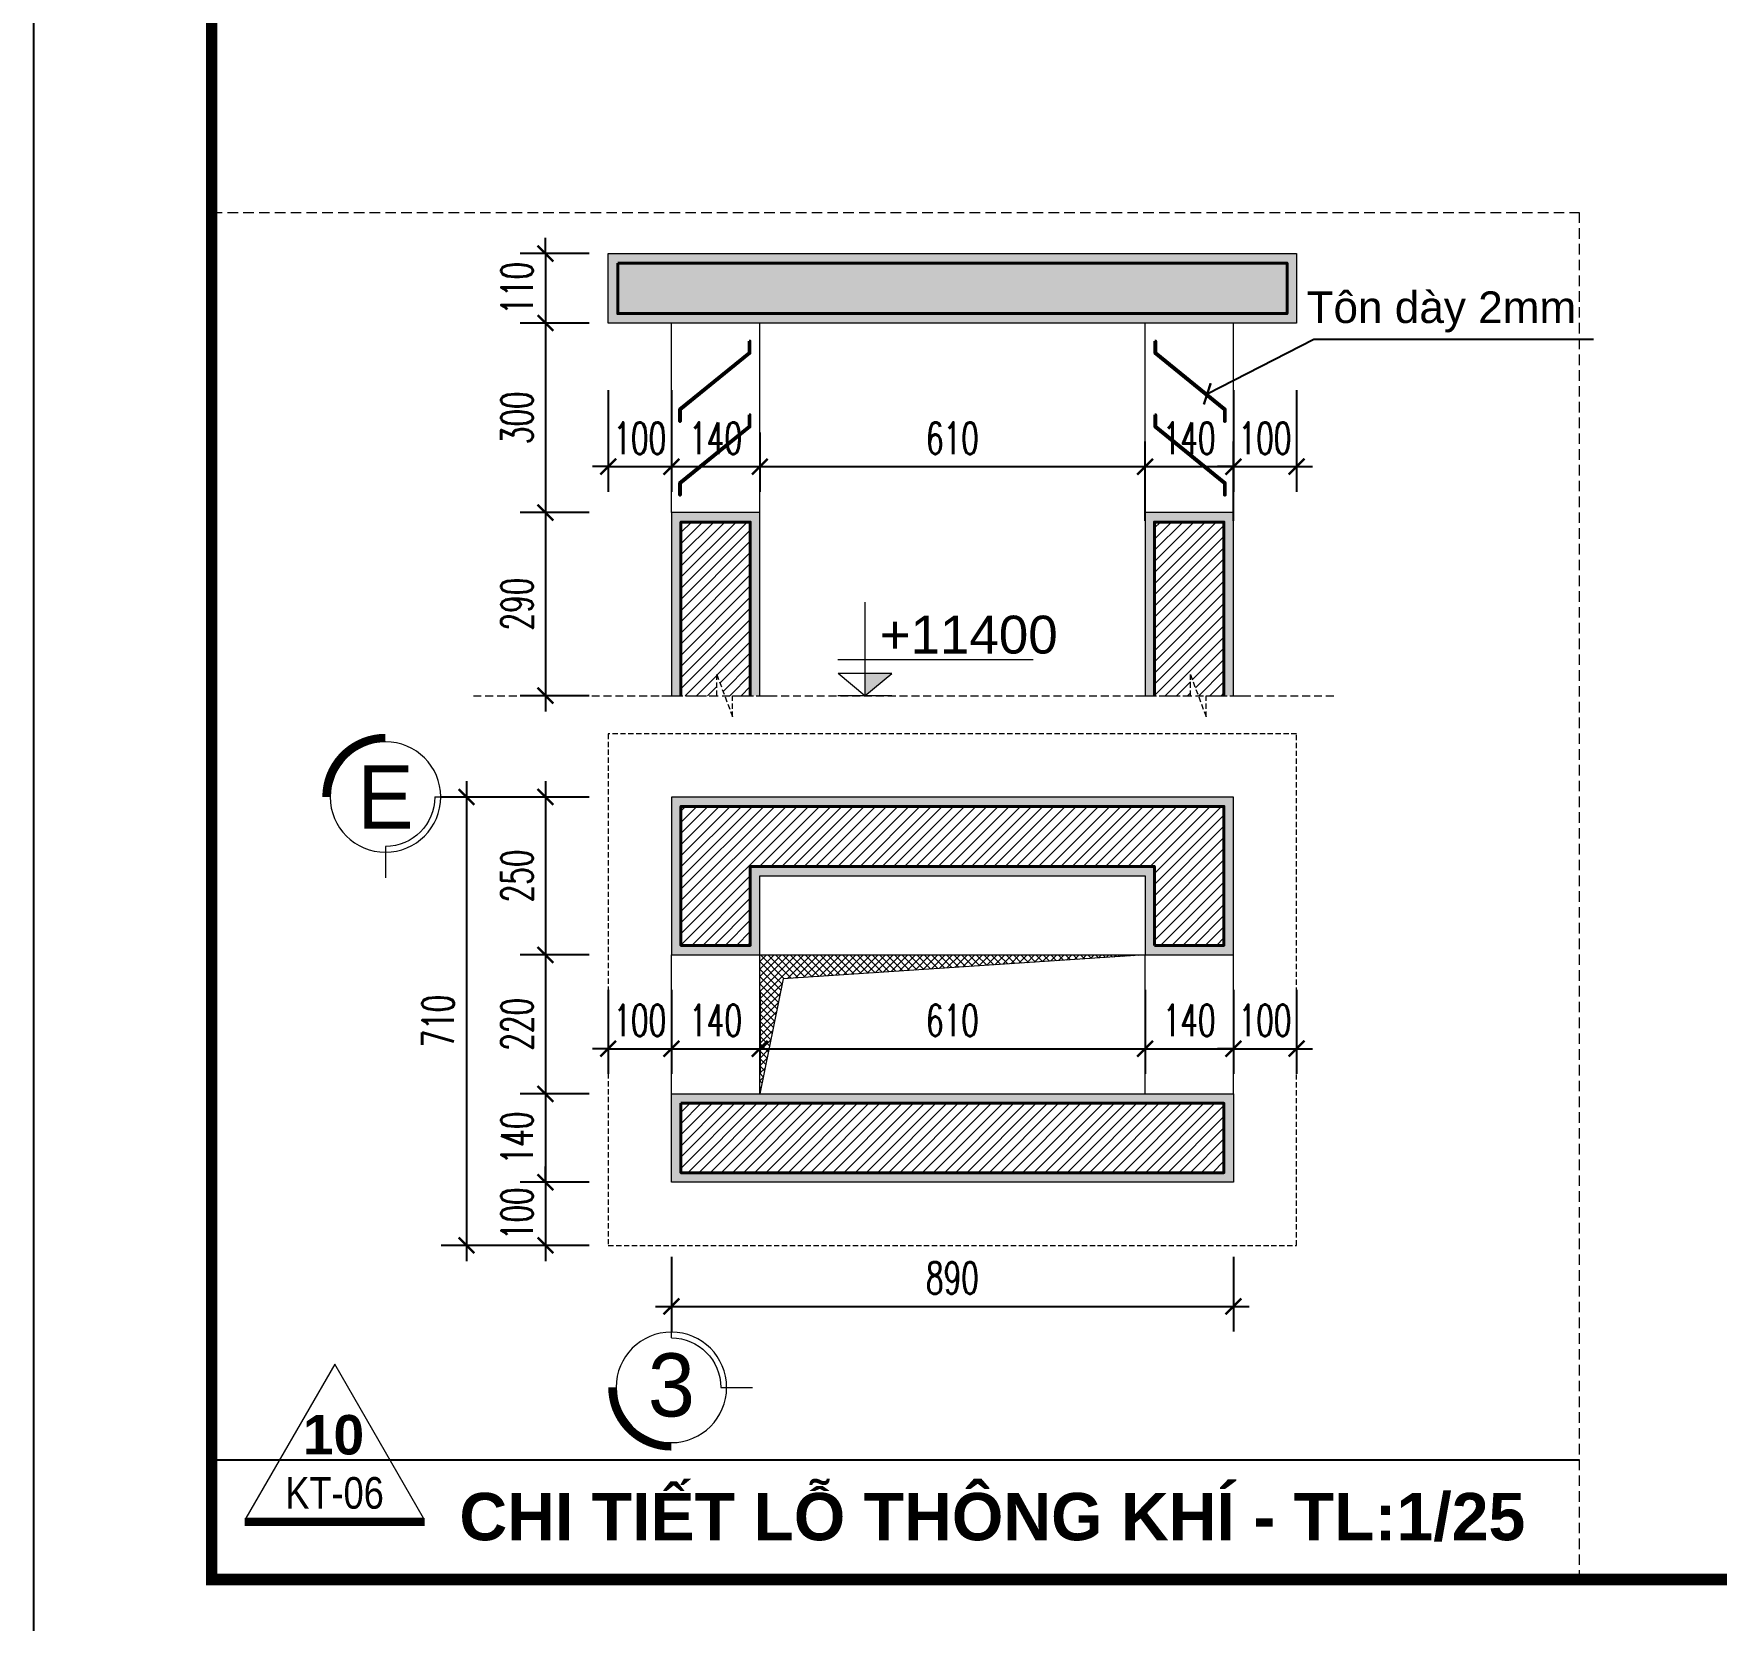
# Model space of a CAD drawing. Header units: millimetres. Extents: x -229618 to 2906, y -178063 to 96806.
# Drawn here: x -217616 to -209623, y -133178 to -125640 of the extents above; entities that cross this region are included whole.
import ezdxf
from ezdxf.enums import TextEntityAlignment as Align

# ---------------------------------------------------------------- set-up
doc = ezdxf.new("R2010")
doc.units = ezdxf.units.MM
doc.header["$LTSCALE"] = 200
doc.header["$MEASUREMENT"] = 0
doc.header["$PDMODE"] = 3
doc.header["$PDSIZE"] = 50
doc.linetypes.add('DASHED2', pattern=[0.375, 0.25, -0.125])
doc.layers.get('0').update_dxf_attribs({"color": 95, "linetype": 'CONTINUOUS'})
doc.layers.get('DEFPOINTS').update_dxf_attribs({"linetype": 'CONTINUOUS'})
for name, color, linetype, lineweight in [('cat', 1, 'CONTINUOUS', 40), ('hatch', 250, 'CONTINUOUS', 5), ('khuat', 8, 'DASHED2', 15), ('nho', 252, 'CONTINUOUS', 15), ('thay', 7, 'CONTINUOUS', 18)]:
    doc.layers.add(name, color=color, linetype=linetype, lineweight=lineweight)
for name, color, linetype in [('CUA', 145, 'CONTINUOUS'), ('DIM', 251, 'CONTINUOUS'), ('KHUNGTEN', 7, 'CONTINUOUS'), ('TEXT', 33, 'CONTINUOUS')]:
    doc.layers.add(name, color=color, linetype=linetype)
doc.layers.add('in', color=203, linetype='CONTINUOUS', lineweight=5, plot=False)
doc.styles.add('Aria H B iso', font='Vharialb_0.ttf')
doc.styles.add('Aria H iso', font='Vharial_0.ttf')
doc.styles.add('Arial iso', font='vnarial_0.ttf')
doc.styles.add('Arial N   H iso', font='Vharialn_0.ttf')
doc.styles.add('Arial N  iso', font='vnarialn_0.ttf')
doc.styles.add('dam', font='Vhavanb_0.ttf', dxfattribs={"width": 0.9, "height": 450})
doc.styles.add('Scale', font='vnsimli.shx', dxfattribs={"width": 0.65, "bigfont": 'bigfont.shx'})
doc.dimstyles.new('Scale', dxfattribs={"dimscale": 75, "dimtxt": 2, "dimasz": 1, "dimexe": 1.6, "dimexo": 0, "dimgap": 0.8, "dimtad": 1, "dimdec": 0, "dimzin": 0, "dimdsep": 46, "dimtxsty": 'Scale', "dimblk": 'ARCHTICK', "dimcen": 0.1, "dimdle": 1, "dimclrd": 256, "dimclre": 256, "dimclrt": 3, "dimadec": 0, "dimazin": 0, "dimtfac": 1, "dimtdec": 0, "dimtix": 1, "dimtmove": 2, "dimatfit": 3, "dimldrblk": 'ARCHTICK', "dimfxl": 0, "dimtolj": 1, "dimtzin": 0, "dimarcsym": 0})

# ---------------------------------------------------------------- blocks, each defined once
blk = doc.blocks.new('KhungA3')
at = {"layer": 'DEFPOINTS', "color": 8}
blk.add_lwpolyline([(-3.74, 3.81), (416.31, 3.81), (416.31, 300.81), (-3.74, 300.81)], close=True, dxfattribs=at)
at = {"layer": 'KHUNGTEN', "color": 4, "const_width": 0.724}
blk.add_lwpolyline([(7.54, 8.99), (411.13, 8.99), (411.13, 295.64), (7.54, 295.64)], close=True, dxfattribs=at)
blk = doc.blocks.new('_ArchTick')
at = {"color": 0, "linetype": 'ByBlock', "const_width": 0.15}
blk.add_lwpolyline([(-0.5, -0.5), (0.5, 0.5)], dxfattribs=at)
blk = doc.blocks.new('*D2102')
at = {"layer": 'DEFPOINTS', "color": 0}
for p in [(-214978, -126684.9), (-215185.2, -127014.9), (-214978, -127014.9)]:
    blk.add_point(p, dxfattribs=at)
at = {"layer": 'DIM', "lineweight": -2}
for p, q in [((-215185.2, -126684.9), (-215185.2, -126609.9)), ((-214978, -126684.9), (-215305.2, -126684.9)), ((-215185.2, -126684.9), (-215185.2, -127014.9)), ((-214978, -127014.9), (-215305.2, -127014.9)), ((-215185.2, -127014.9), (-215185.2, -127089.9))]:
    blk.add_line(p, q, dxfattribs=at)
at = {"layer": 'DIM', "lineweight": -2, "xscale": 75, "yscale": 75, "zscale": 75}
for p, rotation in [((-215185.2, -126684.9), 270), ((-215185.2, -127014.9), 90)]:
    blk.add_blockref('_ArchTick', p, dxfattribs=dict(at, rotation=rotation))
at = {"layer": 'DIM', "color": 3, "insert": (-215320.2, -126849.9), "char_height": 150, "attachment_point": 5, "rotation": 90, "style": 'Scale'}
blk.add_mtext('\\A1;110', dxfattribs=at)
blk = doc.blocks.new('*D2103')
at = {"layer": 'DEFPOINTS', "color": 0}
for p in [(-214978, -127014.9), (-215185.2, -127914.9), (-214978, -127914.9)]:
    blk.add_point(p, dxfattribs=at)
at = {"layer": 'DIM', "lineweight": -2}
for p, q in [((-214978, -127014.9), (-215305.2, -127014.9)), ((-215185.2, -126939.9), (-215185.2, -127989.9)), ((-214978, -127914.9), (-215305.2, -127914.9))]:
    blk.add_line(p, q, dxfattribs=at)
at = {"layer": 'DIM', "lineweight": -2, "xscale": 75, "yscale": 75, "zscale": 75}
for p, rotation in [((-215185.2, -127014.9), 90), ((-215185.2, -127914.9), 270)]:
    blk.add_blockref('_ArchTick', p, dxfattribs=dict(at, rotation=rotation))
at = {"layer": 'DIM', "color": 3, "insert": (-215320.2, -127464.9), "char_height": 150, "attachment_point": 5, "rotation": 90, "style": 'Scale'}
blk.add_mtext('\\A1;300', dxfattribs=at)
blk = doc.blocks.new('*D2104')
at = {"layer": 'DEFPOINTS', "color": 0}
for p in [(-214886.8, -127333.6), (-214586.8, -127333.6), (-214586.8, -127697)]:
    blk.add_point(p, dxfattribs=at)
at = {"layer": 'DIM', "lineweight": -2}
for p, q in [((-214886.8, -127333.6), (-214886.8, -127817)), ((-214586.8, -127333.6), (-214586.8, -127817)), ((-214886.8, -127697), (-214961.8, -127697)), ((-214886.8, -127697), (-214586.8, -127697)), ((-214586.8, -127697), (-214511.8, -127697))]:
    blk.add_line(p, q, dxfattribs=at)
at = {"layer": 'DIM', "lineweight": -2, "xscale": 75, "yscale": 75, "zscale": 75}
blk.add_blockref('_ArchTick', (-214886.8, -127697), dxfattribs=at)
at = {"layer": 'DIM', "lineweight": -2, "xscale": 75, "yscale": 75, "zscale": 75, "rotation": 180}
blk.add_blockref('_ArchTick', (-214586.8, -127697), dxfattribs=at)
at = {"layer": 'DIM', "color": 3, "insert": (-214736.8, -127562), "char_height": 150, "attachment_point": 5, "style": 'Scale'}
blk.add_mtext('\\A1;100', dxfattribs=at)
blk = doc.blocks.new('*D2105')
at = {"layer": 'DEFPOINTS', "color": 0}
for p in [(-214586.8, -127534.7), (-214166.8, -127534.7), (-214166.8, -127697)]:
    blk.add_point(p, dxfattribs=at)
at = {"layer": 'DIM', "lineweight": -2}
for p, q in [((-214586.8, -127534.7), (-214586.8, -127817)), ((-214166.8, -127534.7), (-214166.8, -127817)), ((-214661.8, -127697), (-214091.8, -127697))]:
    blk.add_line(p, q, dxfattribs=at)
at = {"layer": 'DIM', "lineweight": -2, "xscale": 75, "yscale": 75, "zscale": 75, "rotation": 180}
blk.add_blockref('_ArchTick', (-214586.8, -127697), dxfattribs=at)
at = {"layer": 'DIM', "lineweight": -2, "xscale": 75, "yscale": 75, "zscale": 75}
blk.add_blockref('_ArchTick', (-214166.8, -127697), dxfattribs=at)
at = {"layer": 'DIM', "color": 3, "insert": (-214376.8, -127562), "char_height": 150, "attachment_point": 5, "style": 'Scale'}
blk.add_mtext('\\A1;140', dxfattribs=at)
blk = doc.blocks.new('*D2106')
at = {"layer": 'DEFPOINTS', "color": 0}
for p in [(-214166.8, -127534.7), (-212336.8, -127697), (-212336.8, -127954.7)]:
    blk.add_point(p, dxfattribs=at)
at = {"layer": 'DIM', "lineweight": -2}
for p, q in [((-214166.8, -127534.7), (-214166.8, -127817)), ((-212336.8, -127954.7), (-212336.8, -127577)), ((-214241.8, -127697), (-212261.8, -127697))]:
    blk.add_line(p, q, dxfattribs=at)
at = {"layer": 'DIM', "lineweight": -2, "xscale": 75, "yscale": 75, "zscale": 75, "rotation": 180}
blk.add_blockref('_ArchTick', (-214166.8, -127697), dxfattribs=at)
at = {"layer": 'DIM', "lineweight": -2, "xscale": 75, "yscale": 75, "zscale": 75}
blk.add_blockref('_ArchTick', (-212336.8, -127697), dxfattribs=at)
at = {"layer": 'DIM', "color": 3, "insert": (-213251.8, -127562), "char_height": 150, "attachment_point": 5, "style": 'Scale'}
blk.add_mtext('\\A1;610', dxfattribs=at)
blk = doc.blocks.new('*D2107')
at = {"layer": 'DEFPOINTS', "color": 0}
for p in [(-211916.8, -127697), (-212336.8, -127954.7), (-211916.8, -127954.7)]:
    blk.add_point(p, dxfattribs=at)
at = {"layer": 'DIM', "lineweight": -2}
for p, q in [((-212336.8, -127954.7), (-212336.8, -127577)), ((-211916.8, -127954.7), (-211916.8, -127577)), ((-212411.8, -127697), (-211841.8, -127697))]:
    blk.add_line(p, q, dxfattribs=at)
at = {"layer": 'DIM', "lineweight": -2, "xscale": 75, "yscale": 75, "zscale": 75, "rotation": 180}
blk.add_blockref('_ArchTick', (-212336.8, -127697), dxfattribs=at)
at = {"layer": 'DIM', "lineweight": -2, "xscale": 75, "yscale": 75, "zscale": 75}
blk.add_blockref('_ArchTick', (-211916.8, -127697), dxfattribs=at)
at = {"layer": 'DIM', "color": 3, "insert": (-212126.8, -127562), "char_height": 150, "attachment_point": 5, "style": 'Scale'}
blk.add_mtext('\\A1;140', dxfattribs=at)
blk = doc.blocks.new('*D2108')
at = {"layer": 'DEFPOINTS', "color": 0}
for p in [(-211916.8, -127333.6), (-211616.8, -127333.6), (-211616.8, -127697)]:
    blk.add_point(p, dxfattribs=at)
at = {"layer": 'DIM', "lineweight": -2}
for p, q in [((-211916.8, -127333.6), (-211916.8, -127817)), ((-211616.8, -127333.6), (-211616.8, -127817)), ((-211916.8, -127697), (-211991.8, -127697)), ((-211916.8, -127697), (-211616.8, -127697)), ((-211616.8, -127697), (-211541.8, -127697))]:
    blk.add_line(p, q, dxfattribs=at)
at = {"layer": 'DIM', "lineweight": -2, "xscale": 75, "yscale": 75, "zscale": 75}
blk.add_blockref('_ArchTick', (-211916.8, -127697), dxfattribs=at)
at = {"layer": 'DIM', "lineweight": -2, "xscale": 75, "yscale": 75, "zscale": 75, "rotation": 180}
blk.add_blockref('_ArchTick', (-211616.8, -127697), dxfattribs=at)
at = {"layer": 'DIM', "color": 3, "insert": (-211766.8, -127562), "char_height": 150, "attachment_point": 5, "style": 'Scale'}
blk.add_mtext('\\A1;100', dxfattribs=at)
blk = doc.blocks.new('*D2109')
at = {"layer": 'DEFPOINTS', "color": 0}
for p in [(-214886.8, -130182), (-214586.8, -130182), (-214586.8, -130462)]:
    blk.add_point(p, dxfattribs=at)
at = {"layer": 'DIM', "lineweight": -2}
for p, q in [((-214886.8, -130182), (-214886.8, -130582)), ((-214586.8, -130182), (-214586.8, -130582)), ((-214886.8, -130462), (-214961.8, -130462)), ((-214886.8, -130462), (-214586.8, -130462)), ((-214586.8, -130462), (-214511.8, -130462))]:
    blk.add_line(p, q, dxfattribs=at)
at = {"layer": 'DIM', "lineweight": -2, "xscale": 75, "yscale": 75, "zscale": 75}
blk.add_blockref('_ArchTick', (-214886.8, -130462), dxfattribs=at)
at = {"layer": 'DIM', "lineweight": -2, "xscale": 75, "yscale": 75, "zscale": 75, "rotation": 180}
blk.add_blockref('_ArchTick', (-214586.8, -130462), dxfattribs=at)
at = {"layer": 'DIM', "color": 3, "insert": (-214736.8, -130327), "char_height": 150, "attachment_point": 5, "style": 'Scale'}
blk.add_mtext('\\A1;100', dxfattribs=at)
blk = doc.blocks.new('*D2110')
at = {"layer": 'DEFPOINTS', "color": 0}
for p in [(-214586.8, -130182), (-214166.8, -130182), (-214166.8, -130462)]:
    blk.add_point(p, dxfattribs=at)
at = {"layer": 'DIM', "lineweight": -2}
for p, q in [((-214586.8, -130182), (-214586.8, -130582)), ((-214166.8, -130182), (-214166.8, -130582)), ((-214661.8, -130462), (-214091.8, -130462))]:
    blk.add_line(p, q, dxfattribs=at)
at = {"layer": 'DIM', "lineweight": -2, "xscale": 75, "yscale": 75, "zscale": 75, "rotation": 180}
blk.add_blockref('_ArchTick', (-214586.8, -130462), dxfattribs=at)
at = {"layer": 'DIM', "lineweight": -2, "xscale": 75, "yscale": 75, "zscale": 75}
blk.add_blockref('_ArchTick', (-214166.8, -130462), dxfattribs=at)
at = {"layer": 'DIM', "color": 3, "insert": (-214376.8, -130327), "char_height": 150, "attachment_point": 5, "style": 'Scale'}
blk.add_mtext('\\A1;140', dxfattribs=at)
blk = doc.blocks.new('*D2111')
at = {"layer": 'DEFPOINTS', "color": 0}
for p in [(-214166.8, -130182), (-212336.8, -130182), (-212336.8, -130462)]:
    blk.add_point(p, dxfattribs=at)
at = {"layer": 'DIM', "lineweight": -2}
for p, q in [((-214166.8, -130182), (-214166.8, -130582)), ((-212336.8, -130182), (-212336.8, -130582)), ((-214241.8, -130462), (-212261.8, -130462))]:
    blk.add_line(p, q, dxfattribs=at)
at = {"layer": 'DIM', "lineweight": -2, "xscale": 75, "yscale": 75, "zscale": 75, "rotation": 180}
blk.add_blockref('_ArchTick', (-214166.8, -130462), dxfattribs=at)
at = {"layer": 'DIM', "lineweight": -2, "xscale": 75, "yscale": 75, "zscale": 75}
blk.add_blockref('_ArchTick', (-212336.8, -130462), dxfattribs=at)
at = {"layer": 'DIM', "color": 3, "insert": (-213251.8, -130327), "char_height": 150, "attachment_point": 5, "style": 'Scale'}
blk.add_mtext('\\A1;610', dxfattribs=at)
blk = doc.blocks.new('*D2112')
at = {"layer": 'DEFPOINTS', "color": 0}
for p in [(-212336.8, -130182), (-211916.8, -130182), (-211916.8, -130462)]:
    blk.add_point(p, dxfattribs=at)
at = {"layer": 'DIM', "lineweight": -2}
for p, q in [((-212336.8, -130182), (-212336.8, -130582)), ((-211916.8, -130182), (-211916.8, -130582)), ((-212411.8, -130462), (-211841.8, -130462))]:
    blk.add_line(p, q, dxfattribs=at)
at = {"layer": 'DIM', "lineweight": -2, "xscale": 75, "yscale": 75, "zscale": 75, "rotation": 180}
blk.add_blockref('_ArchTick', (-212336.8, -130462), dxfattribs=at)
at = {"layer": 'DIM', "lineweight": -2, "xscale": 75, "yscale": 75, "zscale": 75}
blk.add_blockref('_ArchTick', (-211916.8, -130462), dxfattribs=at)
at = {"layer": 'DIM', "color": 3, "insert": (-212126.8, -130327), "char_height": 150, "attachment_point": 5, "style": 'Scale'}
blk.add_mtext('\\A1;140', dxfattribs=at)
blk = doc.blocks.new('*D2113')
at = {"layer": 'DEFPOINTS', "color": 0}
for p in [(-211916.8, -130182), (-211616.8, -130182), (-211616.8, -130462)]:
    blk.add_point(p, dxfattribs=at)
at = {"layer": 'DIM', "lineweight": -2}
for p, q in [((-211916.8, -130182), (-211916.8, -130582)), ((-211616.8, -130182), (-211616.8, -130582)), ((-211916.8, -130462), (-211991.8, -130462)), ((-211916.8, -130462), (-211616.8, -130462)), ((-211616.8, -130462), (-211541.8, -130462))]:
    blk.add_line(p, q, dxfattribs=at)
at = {"layer": 'DIM', "lineweight": -2, "xscale": 75, "yscale": 75, "zscale": 75}
blk.add_blockref('_ArchTick', (-211916.8, -130462), dxfattribs=at)
at = {"layer": 'DIM', "lineweight": -2, "xscale": 75, "yscale": 75, "zscale": 75, "rotation": 180}
blk.add_blockref('_ArchTick', (-211616.8, -130462), dxfattribs=at)
at = {"layer": 'DIM', "color": 3, "insert": (-211766.8, -130327), "char_height": 150, "attachment_point": 5, "style": 'Scale'}
blk.add_mtext('\\A1;100', dxfattribs=at)
blk = doc.blocks.new('*D2114')
at = {"layer": 'DEFPOINTS', "color": 0}
for p in [(-214978, -129266.3), (-215185.2, -130016.3), (-214978, -130016.3)]:
    blk.add_point(p, dxfattribs=at)
at = {"layer": 'DIM', "lineweight": -2}
for p, q in [((-215185.2, -129191.3), (-215185.2, -130091.3)), ((-214978, -129266.3), (-215305.2, -129266.3)), ((-214978, -130016.3), (-215305.2, -130016.3))]:
    blk.add_line(p, q, dxfattribs=at)
at = {"layer": 'DIM', "lineweight": -2, "xscale": 75, "yscale": 75, "zscale": 75}
for p, rotation in [((-215185.2, -129266.3), 90), ((-215185.2, -130016.3), 270)]:
    blk.add_blockref('_ArchTick', p, dxfattribs=dict(at, rotation=rotation))
at = {"layer": 'DIM', "color": 3, "insert": (-215320.2, -129641.3), "char_height": 150, "attachment_point": 5, "rotation": 90, "style": 'Scale'}
blk.add_mtext('\\A1;250', dxfattribs=at)
blk = doc.blocks.new('*D2115')
at = {"layer": 'DEFPOINTS', "color": 0}
for p in [(-214978, -130016.3), (-215185.2, -130676.3), (-214978, -130676.3)]:
    blk.add_point(p, dxfattribs=at)
at = {"layer": 'DIM', "lineweight": -2}
for p, q in [((-215185.2, -129941.3), (-215185.2, -130751.3)), ((-214978, -130016.3), (-215305.2, -130016.3)), ((-214978, -130676.3), (-215305.2, -130676.3))]:
    blk.add_line(p, q, dxfattribs=at)
at = {"layer": 'DIM', "lineweight": -2, "xscale": 75, "yscale": 75, "zscale": 75}
for p, rotation in [((-215185.2, -130016.3), 90), ((-215185.2, -130676.3), 270)]:
    blk.add_blockref('_ArchTick', p, dxfattribs=dict(at, rotation=rotation))
at = {"layer": 'DIM', "color": 3, "insert": (-215320.2, -130346.3), "char_height": 150, "attachment_point": 5, "rotation": 90, "style": 'Scale'}
blk.add_mtext('\\A1;220', dxfattribs=at)
blk = doc.blocks.new('*D2116')
at = {"layer": 'DEFPOINTS', "color": 0}
for p in [(-214978, -130676.3), (-215185.2, -131096.3), (-214978, -131096.3)]:
    blk.add_point(p, dxfattribs=at)
at = {"layer": 'DIM', "lineweight": -2}
for p, q in [((-215185.2, -130601.3), (-215185.2, -131171.3)), ((-214978, -130676.3), (-215305.2, -130676.3)), ((-214978, -131096.3), (-215305.2, -131096.3))]:
    blk.add_line(p, q, dxfattribs=at)
at = {"layer": 'DIM', "lineweight": -2, "xscale": 75, "yscale": 75, "zscale": 75}
for p, rotation in [((-215185.2, -130676.3), 90), ((-215185.2, -131096.3), 270)]:
    blk.add_blockref('_ArchTick', p, dxfattribs=dict(at, rotation=rotation))
at = {"layer": 'DIM', "color": 3, "insert": (-215320.2, -130886.3), "char_height": 150, "attachment_point": 5, "rotation": 90, "style": 'Scale'}
blk.add_mtext('\\A1;140', dxfattribs=at)
blk = doc.blocks.new('*D2117')
at = {"layer": 'DEFPOINTS', "color": 0}
for p in [(-214978, -131096.3), (-215185.2, -131396.3), (-214978, -131396.3)]:
    blk.add_point(p, dxfattribs=at)
at = {"layer": 'DIM', "lineweight": -2}
for p, q in [((-215185.2, -131096.3), (-215185.2, -131021.3)), ((-214978, -131096.3), (-215305.2, -131096.3)), ((-215185.2, -131096.3), (-215185.2, -131396.3)), ((-214978, -131396.3), (-215305.2, -131396.3)), ((-215185.2, -131396.3), (-215185.2, -131471.3))]:
    blk.add_line(p, q, dxfattribs=at)
at = {"layer": 'DIM', "lineweight": -2, "xscale": 75, "yscale": 75, "zscale": 75}
for p, rotation in [((-215185.2, -131096.3), 270), ((-215185.2, -131396.3), 90)]:
    blk.add_blockref('_ArchTick', p, dxfattribs=dict(at, rotation=rotation))
at = {"layer": 'DIM', "color": 3, "insert": (-215320.2, -131246.3), "char_height": 150, "attachment_point": 5, "rotation": 90, "style": 'Scale'}
blk.add_mtext('\\A1;100', dxfattribs=at)
blk = doc.blocks.new('cao do')
at = {"layer": 'thay'}
for p, q in [((0, 444.6), (0, 0)), ((798.2, 170.2), (-128.3, 170.2)), ((0, 0), (-127.9, 106.1)), ((127.9, 106.1), (-127.9, 106.1)), ((0, 0), (127.9, 106.1))]:
    blk.add_line(p, q, dxfattribs=at)
at = {"layer": 'thay', "ltscale": 600}
blk.add_line((128.3, 0), (-128.3, 0), dxfattribs=at)
at = {"layer": 'thay', "color": 150, "ltscale": 600}
blk.add_solid([(0, 0), (0, 106.1), (127.9, 106.1)], dxfattribs=at)
at = {"layer": 'TEXT', "style": 'Arial N  iso'}
blk.add_attdef('%%P0.000', text='', height=200, dxfattribs=at).set_placement((69.5, 290), align=Align.MIDDLE_LEFT)
blk = doc.blocks.new('*D2118')
at = {"layer": 'DEFPOINTS', "color": 0}
for p in [(-214978, -127914.9), (-215185.2, -128784.9), (-214978, -128784.9)]:
    blk.add_point(p, dxfattribs=at)
at = {"layer": 'DIM', "lineweight": -2}
for p, q in [((-215185.2, -127839.9), (-215185.2, -128859.9)), ((-214978, -127914.9), (-215305.2, -127914.9)), ((-214978, -128784.9), (-215305.2, -128784.9))]:
    blk.add_line(p, q, dxfattribs=at)
at = {"layer": 'DIM', "lineweight": -2, "xscale": 75, "yscale": 75, "zscale": 75}
for p, rotation in [((-215185.2, -127914.9), 90), ((-215185.2, -128784.9), 270)]:
    blk.add_blockref('_ArchTick', p, dxfattribs=dict(at, rotation=rotation))
at = {"layer": 'DIM', "color": 3, "insert": (-215320.2, -128349.9), "char_height": 150, "attachment_point": 5, "rotation": 90, "style": 'Scale'}
blk.add_mtext('\\A1;290', dxfattribs=at)
blk = doc.blocks.new('*D2119')
at = {"layer": 'DEFPOINTS', "color": 0}
for p in [(-214586.8, -131451.1), (-211916.8, -131451.1), (-211916.8, -131685.9)]:
    blk.add_point(p, dxfattribs=at)
at = {"layer": 'DIM', "lineweight": -2}
for p, q in [((-214586.8, -131451.1), (-214586.8, -131805.9)), ((-211916.8, -131451.1), (-211916.8, -131805.9)), ((-214661.8, -131685.9), (-211841.8, -131685.9))]:
    blk.add_line(p, q, dxfattribs=at)
at = {"layer": 'DIM', "lineweight": -2, "xscale": 75, "yscale": 75, "zscale": 75, "rotation": 180}
blk.add_blockref('_ArchTick', (-214586.8, -131685.9), dxfattribs=at)
at = {"layer": 'DIM', "lineweight": -2, "xscale": 75, "yscale": 75, "zscale": 75}
blk.add_blockref('_ArchTick', (-211916.8, -131685.9), dxfattribs=at)
at = {"layer": 'DIM', "color": 3, "insert": (-213251.8, -131550.9), "char_height": 150, "attachment_point": 5, "style": 'Scale'}
blk.add_mtext('\\A1;890', dxfattribs=at)
blk = doc.blocks.new('*D2120')
at = {"layer": 'DEFPOINTS', "color": 0}
for p in [(-214978, -129266.3), (-215560.2, -131396.3), (-214978, -131396.3)]:
    blk.add_point(p, dxfattribs=at)
at = {"layer": 'DIM', "lineweight": -2}
for p, q in [((-215560.2, -129191.3), (-215560.2, -131471.3)), ((-214978, -129266.3), (-215680.2, -129266.3)), ((-214978, -131396.3), (-215680.2, -131396.3))]:
    blk.add_line(p, q, dxfattribs=at)
at = {"layer": 'DIM', "lineweight": -2, "xscale": 75, "yscale": 75, "zscale": 75}
for p, rotation in [((-215560.2, -129266.3), 90), ((-215560.2, -131396.3), 270)]:
    blk.add_blockref('_ArchTick', p, dxfattribs=dict(at, rotation=rotation))
at = {"layer": 'DIM', "color": 3, "insert": (-215695.2, -130331.3), "char_height": 150, "attachment_point": 5, "rotation": 90, "style": 'Scale'}
blk.add_mtext('\\A1;710', dxfattribs=at)
blk = doc.blocks.new('*U407')
at = {"layer": 'thay', "ltscale": 600}
for p, q in [((-313, -513), (-513, -513)), ((0, -826), (0, -1026))]:
    blk.add_line(p, q, dxfattribs=at)
at = {"layer": 'thay', "ltscale": 600, "const_width": 50}
blk.add_lwpolyline([(375, -513, 0.414214), (0, -138, 0.414214)], format="xyb", dxfattribs=at)
at = {"layer": 'thay', "ltscale": 600}
blk.add_circle((0, -513), 350, dxfattribs=at)
blk.add_arc((0, -513), 313, 180, 270, dxfattribs=at)
at = {"layer": 'TEXT', "linetype": 'Continuous', "style": 'Aria H iso'}
blk.add_attdef('A', text='', height=350, dxfattribs=at).set_placement((0, -671), align=Align.CENTER)
blk = doc.blocks.new('*U406')
at = {"layer": 'thay', "ltscale": 600}
for p, q in [((313, -513), (513, -513)), ((0, -826), (0, -1026))]:
    blk.add_line(p, q, dxfattribs=at)
at = {"layer": 'thay', "ltscale": 600, "const_width": 50}
blk.add_lwpolyline([(-375, -513, -0.414214), (0, -138, -0.414214)], format="xyb", dxfattribs=at)
at = {"layer": 'thay', "ltscale": 600}
blk.add_circle((0, -513), 350, dxfattribs=at)
blk.add_arc((0, -513), 313, 270, 0, dxfattribs=at)
at = {"layer": 'TEXT', "linetype": 'Continuous', "style": 'Aria H iso'}
blk.add_attdef('A', text='', height=350, dxfattribs=at).set_placement((0, -671), align=Align.CENTER)
blk = doc.blocks.new('ct')
at = {"layer": 'thay', "ltscale": 600}
blk.add_line((8891, 0), (-8891, 0), dxfattribs=at)
blk.add_lwpolyline([(0, 15400), (14294, -9358), (-14294, -9358)], close=True, dxfattribs=at)
at = {"layer": 'thay', "color": 1, "ltscale": 600, "const_width": 1270}
blk.add_lwpolyline([(-14464, -9993), (14464, -9993)], dxfattribs=at)
at = {"layer": 'TEXT'}
for tag, height, style, p in [('01', 6350, 'Aria H B iso', (238, 862)), ('KT-00', 5080, 'Arial N   H iso', (96, -7856))]:
    blk.add_attdef(tag, text='', height=height, dxfattribs=dict(at, style=style)).set_placement(p, align=Align.CENTER)

msp = doc.modelspace()

# ---------------------------------------------------------------- hatches: boundary and pattern name
at = {"layer": 'hatch'}
h = msp.add_hatch(dxfattribs=at)
h.set_pattern_fill('CROSS', color=256, scale=50, style=0)
h.set_pattern_definition([(0, (-159103.164, -130510.065), (12.5, 12.5), [6.25, -18.75]), (90, (-159100.039, -130513.19), (-12.5, 12.5), [6.25, -18.75])])
h.paths.add_polyline_path([(-212291.8, -127959.9), (-211961.8, -127959.9), (-211961.8, -128784.9), (-211916.8, -128784.9), (-211916.8, -127914.9), (-212336.8, -127914.9), (-212336.8, -128784.9), (-212291.8, -128784.9)])
h.paths.add_polyline_path([(-214166.8, -127914.9), (-214586.8, -127914.9), (-214586.8, -128784.9), (-214541.8, -128784.9), (-214541.8, -127959.9), (-214211.8, -127959.9), (-214211.8, -128784.9), (-214166.8, -128784.9)])
h.paths.add_polyline_path([(-211616.8, -126684.9), (-214886.8, -126684.9), (-214886.8, -127014.9), (-211616.8, -127014.9)])
h.paths.add_polyline_path([(-211661.8, -126969.9), (-214841.8, -126969.9), (-214841.8, -126729.9), (-211661.8, -126729.9)], flags=16)
h = msp.add_hatch(dxfattribs=at)
h.set_pattern_fill('BT', color=256, scale=100, style=0)
h.set_pattern_definition([(0, (-214758.55, -126957.1), (0, 100), [0, -100]), (0, (-214829.19, -126913.87), (0, 100), [0, -100]), (0, (-214826.06, -126931.47), (0, 100), [0, -100]), (0, (-214790.83, -126923.26), (0, 100), [0, -100]), (0, (-214809.82, -126894.5), (0, 100), [0, -100]), (0, (-214814.9, -126907.22), (0, 100), [0, -100]), (0, (-214805.9, -126885.89), (0, 100), [0, -100]), (0, (-214819.8, -126877.48), (0, 100), [0, -100]), (0, (-214800.62, -126899.39), (0, 100), [0, -100]), (0, (-214832.71, -126899), (0, 100), [0, -100]), (0, (-214768.72, -126898.61), (0, 100), [0, -100]), (0, (-214754.24, -126895.87), (0, 100), [0, -100]), (0, (-214761.68, -126906.04), (0, 100), [0, -100]), (0, (-214759.52, -126919.74), (0, 100), [0, -100]), (0, (-214785.55, -126907.8), (0, 100), [0, -100]), (0, (-214786.33, -126935.39), (0, 100), [0, -100]), (0, (-214786.33, -126943.99), (0, 100), [0, -100]), (0, (-214833.69, -126945.95), (0, 100), [0, -100]), (0, (-214794.16, -126934.21), (0, 100), [0, -100]), (0, (-214793.77, -126967.47), (0, 100), [0, -100]), (0, (-214804.53, -126946.15), (0, 100), [0, -100]), (0, (-214803.75, -126955.93), (0, 100), [0, -100]), (0, (-214816.67, -126963.17), (0, 100), [0, -100]), (0, (-214810.01, -126949.86), (0, 100), [0, -100]), (0, (-214814.71, -126945.75), (0, 100), [0, -100]), (45, (-214761.85, -126948.826), (0, 100), [8, -133.4214]), (135, (-214756.19, -126943.17), (-100, 0), [8, -133.4214]), (270, (-214761.85, -126937.51), (100, -2e-14), [11.3137, -88.6863]), (180, (-214765.32, -126947.55), (-1e-14, -100), [12, -88]), (270, (-214777.32, -126947.55), (100, -2e-14), [12, -88]), (45, (-214777.32, -126959.55), (0, 100), [16.9706, -124.4508]), (90, (-214802.33, -126940.64), (-100, 6e-15), [16.8, -83.2]), (180, (-214802.33, -126923.84), (-1e-14, -100), [16.8, -83.2]), (315, (-214819.125, -126923.84), (100, -2e-14), [23.7588, -117.6626]), (135, (-214816.556, -126958.62), (-100, 0), [7, -134.4214]), (225, (-214821.506, -126953.67), (-1e-14, -100), [7, -134.4214]), (0, (-214826.46, -126958.62), (0, 100), [9.8995, -90.1005]), (0, (-214780, -126891.01), (0, 100), [13.75, -86.25]), (90, (-214766.25, -126891.01), (-100, 6e-15), [13.75, -86.25]), (225, (-214766.255, -126877.264), (-1e-14, -100), [19.4454, -121.976]), (270, (-214791.57, -126889.02), (100, -2e-14), [12.5, -87.5]), (0, (-214791.57, -126901.52), (0, 100), [12.5, -87.5]), (135, (-214779.07, -126901.52), (-100, 0), [17.6777, -123.7437]), (45, (-214785.21, -126885.17), (0, 100), [8.5, -132.9214]), (135, (-214779.2, -126879.16), (-100, 0), [8.5, -132.9214]), (270, (-214785.21, -126873.15), (100, -2e-14), [12.0208, -87.9792]), (135, (-214824.47, -126892.37), (-100, 0), [14.142, -127.2792]), (0, (-214834.47, -126892.37), (0, 100), [10, -90]), (270, (-214834.47, -126882.37), (100, -2e-14), [10, -90]), (45, (-214841.84, -126969.93), (-49.4975, 49.4975), []), (45, (-214806.84, -126969.93), (-49.4975, 49.4975), [])])
h.paths.add_polyline_path([(-211661.8, -126969.9), (-211661.8, -126729.9), (-214841.8, -126729.9), (-214841.8, -126969.9)])
h = msp.add_hatch(dxfattribs=at)
h.set_pattern_fill('ANSI31', color=256, scale=300, style=0)
h.set_pattern_definition([(45, (-158758.164, -130510.065), (-26.516504, 26.516504), [])])
h.paths.add_polyline_path([(-211961.8, -127959.9), (-212291.8, -127959.9), (-212291.8, -128784.9), (-212121.4, -128784.9), (-212121.4, -128684.8), (-212083.8, -128784.9), (-211961.8, -128784.9)])
h.paths.add_polyline_path([(-214211.8, -127959.9), (-214541.8, -127959.9), (-214541.8, -128784.9), (-214371.4, -128784.9), (-214371.4, -128684.8), (-214333.8, -128784.9), (-214211.8, -128784.9)])
h = msp.add_hatch(dxfattribs=at)
h.set_pattern_fill('CROSS', color=256, scale=50, style=0)
h.set_pattern_definition([(0, (-158422.219, -132431.87), (12.5, 12.5), [6.25, -18.75]), (90, (-158419.094, -132434.995), (-12.5, 12.5), [6.25, -18.75])])
h.paths.add_polyline_path([(-211916.8, -130676.3), (-214586.8, -130676.3), (-214586.8, -131096.3), (-211916.8, -131096.3)])
h.paths.add_polyline_path([(-211961.8, -130721.3), (-211961.8, -131051.3), (-214541.8, -131051.3), (-214541.8, -130721.3)], flags=16)
h.paths.add_polyline_path([(-211916.8, -129266.3), (-214586.8, -129266.3), (-214586.8, -130016.3), (-214166.8, -130016.3), (-214166.8, -129641.3), (-212336.8, -129641.3), (-212336.8, -130016.3), (-211916.8, -130016.3)])
h.paths.add_polyline_path([(-211961.8, -129971.3), (-212291.8, -129971.3), (-212291.8, -129596.3), (-214211.8, -129596.3), (-214211.8, -129971.3), (-214541.8, -129971.3), (-214541.8, -129311.3), (-211961.8, -129311.3)], flags=16)
h = msp.add_hatch(dxfattribs=at)
h.set_pattern_fill('ANSI31', color=256, scale=300, style=0)
h.set_pattern_definition([(45, (-158377.22, -130232.55), (-26.516504, 26.516504), [])])
h.paths.add_polyline_path([(-211961.8, -130721.3), (-214541.8, -130721.3), (-214541.8, -131051.3), (-211961.8, -131051.3)])
h.paths.add_polyline_path([(-211961.8, -129311.3), (-214541.8, -129311.3), (-214541.8, -129971.3), (-214211.8, -129971.3), (-214211.8, -129596.3), (-212291.8, -129596.3), (-212291.8, -129971.3), (-211961.8, -129971.3)])
at = {"layer": 'hatch', "linetype": 'Continuous'}
h = msp.add_hatch(dxfattribs=at)
h.set_pattern_fill('ANSI37', color=256, scale=200, style=0)
h.set_pattern_definition([(45, (-214166.84, -130826.27), (-17.67767, 17.67767), []), (135, (-214166.84, -130826.27), (-17.67767, -17.67767), [])])
h.paths.add_polyline_path([(-214055.1, -130129.7), (-212336.8, -130016.3), (-214166.8, -130016.3), (-214166.8, -130676.3)])

# ---------------------------------------------------------------- linework, layer by layer
at = {"layer": 'cat'}
for points in [[(-214841.8, -126729.9), (-211661.8, -126729.9), (-211661.8, -126969.9), (-214841.8, -126969.9)], [(-214545.2, -127427.5), (-214547.7, -127424.4), (-214216.1, -127154.9), (-214213.5, -127158)], [(-214217.5, -127100.2), (-214213.5, -127100.2), (-214213.5, -127158), (-214217.5, -127158)], [(-212290.1, -127100.2), (-212286.1, -127100.2), (-212286.1, -127158), (-212290.1, -127158)], [(-211958.5, -127427.5), (-211955.9, -127424.4), (-212287.6, -127154.9), (-212290.1, -127158)], [(-214547.7, -127424.4), (-214543.7, -127424.4), (-214543.7, -127482.3), (-214547.7, -127482.3)], [(-214217.5, -127450.3), (-214213.5, -127450.3), (-214213.5, -127508.1), (-214217.5, -127508.1)], [(-212290.1, -127450.3), (-212286.1, -127450.3), (-212286.1, -127508.1), (-212290.1, -127508.1)], [(-211959.9, -127424.4), (-211955.9, -127424.4), (-211955.9, -127482.3), (-211959.9, -127482.3)], [(-214545.2, -127777.7), (-214547.7, -127774.6), (-214216.1, -127505), (-214213.5, -127508.1)], [(-211958.5, -127777.7), (-211955.9, -127774.6), (-212287.6, -127505), (-212290.1, -127508.1)], [(-214547.7, -127774.6), (-214543.7, -127774.6), (-214543.7, -127832.4), (-214547.7, -127832.4)], [(-211959.9, -127774.6), (-211955.9, -127774.6), (-211955.9, -127832.4), (-211959.9, -127832.4)], [(-212291.8, -129971.3), (-211961.8, -129971.3), (-211961.8, -129311.3), (-214541.8, -129311.3), (-214541.8, -129971.3), (-214211.8, -129971.3), (-214211.8, -129596.3), (-212291.8, -129596.3)], [(-214541.8, -130721.3), (-211961.8, -130721.3), (-211961.8, -131051.3), (-214541.8, -131051.3)]]:
    msp.add_lwpolyline(points, close=True, dxfattribs=at)
for points in [[(-214211.8, -128784.9), (-214211.8, -127959.9), (-214541.8, -127959.9), (-214541.8, -128784.9)], [(-211961.8, -128784.9), (-211961.8, -127959.9), (-212291.8, -127959.9), (-212291.8, -128784.9)]]:
    msp.add_lwpolyline(points, dxfattribs=at)
at = {"layer": 'DIM'}
msp.add_line((-216770.4, -132415.2), (-210275.1, -132415.2), dxfattribs=at)
at = {"layer": 'hatch', "color": 251, "linetype": 'DASHED2', "ltscale": 0.75}
msp.add_line((-215527.6, -128784.9), (-211422.2, -128784.9), dxfattribs=at)
at = {"layer": 'hatch', "linetype": 'DASHED2', "ltscale": 0.5}
for points in [[(-214669.3, -128784.9), (-214371.4, -128784.9), (-214371.4, -128684.8), (-214296.1, -128885.1), (-214296.1, -128784.9), (-214077.6, -128784.9)], [(-212419.3, -128784.9), (-212121.4, -128784.9), (-212121.4, -128684.8), (-212046.1, -128885.1), (-212046.1, -128784.9), (-211827.6, -128784.9)]]:
    msp.add_lwpolyline(points, dxfattribs=at)
at = {"layer": 'hatch', "linetype": 'Continuous'}
msp.add_lwpolyline([(-212336.8, -130016.3), (-214055.1, -130129.7), (-214166.8, -130676.3)], dxfattribs=at)
at = {"layer": 'in', "linetype": 'Continuous'}
msp.add_lwpolyline([(-217616.4, -133371.6), (-186113.1, -133371.6), (-186113.1, -111096.6), (-217616.4, -111096.6)], close=True, dxfattribs=at)
at = {"layer": 'khuat'}
msp.add_lwpolyline([(-216770.4, -126489.1), (-210275.1, -126489.1), (-210275.1, -132983.5)], dxfattribs=at)
at = {"layer": 'nho'}
msp.add_line((-214166.8, -130016.3), (-212336.8, -130016.3), dxfattribs=at)
for points in [[(-214886.8, -126684.9), (-211616.8, -126684.9), (-211616.8, -127014.9), (-214886.8, -127014.9)], [(-214586.8, -130676.3), (-211916.8, -130676.3), (-211916.8, -131096.3), (-214586.8, -131096.3)]]:
    msp.add_lwpolyline(points, close=True, dxfattribs=at)
for points in [[(-214166.8, -128784.9), (-214166.8, -127914.9), (-214586.8, -127914.9), (-214586.8, -128784.9)], [(-211916.8, -128784.9), (-211916.8, -127914.9), (-212336.8, -127914.9), (-212336.8, -128784.9)], [(-212336.8, -130016.3), (-211916.8, -130016.3), (-211916.8, -129266.3), (-214586.8, -129266.3), (-214586.8, -130016.3), (-214166.8, -130016.3), (-214166.8, -129641.3), (-212336.8, -129641.3), (-212336.8, -130016.3)]]:
    msp.add_lwpolyline(points, dxfattribs=at)
at = {"layer": 'thay'}
for p, q in [((-214586.8, -127914.9), (-214586.8, -127014.9)), ((-214166.8, -127914.9), (-214166.8, -127014.9)), ((-212336.8, -127914.9), (-212336.8, -127014.9)), ((-211916.8, -127914.9), (-211916.8, -127014.9)), ((-214586.8, -130676.3), (-214586.8, -130016.3)), ((-214166.8, -130676.3), (-214166.8, -130016.3)), ((-212336.8, -130676.3), (-212336.8, -130016.3)), ((-211916.8, -130676.3), (-211916.8, -130016.3))]:
    msp.add_line(p, q, dxfattribs=at)
at = {"layer": 'thay', "linetype": 'DASHED2', "ltscale": 0.5}
msp.add_lwpolyline([(-211616.8, -128966.3), (-214886.8, -128966.3), (-214886.8, -131396.3), (-211616.8, -131396.3)], close=True, dxfattribs=at)

# ---------------------------------------------------------------- block references
at = {"layer": 'CUA'}
ref = msp.add_blockref('ct', (-216186.1, -132415.2), dxfattribs=dict(at, xscale=-0.02952755894511938, yscale=0.02952755894511938, zscale=0.02952755905511719))
ref.add_attrib('KT-00', 'kt-06', dxfattribs={"layer": 'TEXT', "height": 150, "style": 'Arial N   H iso'}).set_placement((-216186.9, -132647.1), align=Align.CENTER)
ref.add_attrib('01', '10', dxfattribs={"layer": 'TEXT', "height": 187.5, "style": 'Aria H B iso'}).set_placement((-216192, -132389.7), align=Align.CENTER)
at = {"layer": 'DIM', "xscale": -0.75, "yscale": 0.75, "zscale": 0.75}
msp.add_blockref('*U407', (-215945.1, -128881.4), dxfattribs=at)
at = {"layer": 'DIM', "xscale": -0.75, "yscale": 0.75, "zscale": 0.75, "rotation": 180}
msp.add_blockref('*U406', (-214586.8, -132455.7), dxfattribs=at)
at = {"layer": 'KHUNGTEN', "xscale": 75, "yscale": 75, "zscale": 75.00000000000009}
msp.add_blockref('KhungA3', (-217336, -133657.6), dxfattribs=at)
at = {"layer": 'thay', "linetype": 'Continuous'}
ref = msp.add_blockref('cao do', (-213667.1, -128784.9), dxfattribs=at)
ref.add_attrib('%%P0.000', '+11400', dxfattribs={"layer": 'TEXT', "height": 180, "style": 'Arial N  iso'}).set_placement((-213597.6, -128494.9), align=Align.MIDDLE_LEFT)

# ---------------------------------------------------------------- texts
at = {"layer": 'TEXT'}
for s, height, style, p in [('T«n dµy 2mm', 150, 'Arial iso', (-211569.4, -127014.5)), ('chi tiÕt lç th¤ng khÝ - tl:1/25', 225, 'Aria H B iso', (-215593.9, -132797.2))]:
    msp.add_text(s, height=height, dxfattribs=dict(at, style=style)).set_placement(p)
at = {"layer": 'TEXT', "linetype": 'Continuous', "style": 'dam'}
for s, p in [('e', (-215945.1, -129266.3)), ('3', (-214586.8, -132059))]:
    msp.add_text(s, height=300, dxfattribs=at).set_placement(p, align=Align.MIDDLE)

# ---------------------------------------------------------------- dimensions: what is measured, and where the dimension line sits
at = {"layer": 'DIM'}
for p1, p2, picture, middle in [((-214978, -126684.9), (-214978, -127014.9), '*D2102', (-215320.2, -126849.9)), ((-214978, -127914.9), (-214978, -128784.9), '*D2118', (-215320.2, -128349.9))]:
    dim = msp.add_aligned_dim(p1=p1, p2=p2, distance=-207.2, dimstyle='Scale', override={"dimlfac": 0.333333}, dxfattribs=at)
    dim.commit()
    dim.dimension.update_dxf_attribs({"geometry": picture, "text_midpoint": middle})
for base, p1, p2, picture, middle in [((-215185.2, -127914.9), (-214978, -127014.9), (-214978, -127914.9), '*D2103', (-215320.2, -127464.9)), ((-215560.2, -131396.3), (-214978, -129266.3), (-214978, -131396.3), '*D2120', (-215695.2, -130331.3)), ((-215185.2, -130016.3), (-214978, -129266.3), (-214978, -130016.3), '*D2114', (-215320.2, -129641.3)), ((-215185.2, -130676.3), (-214978, -130016.3), (-214978, -130676.3), '*D2115', (-215320.2, -130346.3)), ((-215185.2, -131096.3), (-214978, -130676.3), (-214978, -131096.3), '*D2116', (-215320.2, -130886.3)), ((-215185.2, -131396.3), (-214978, -131096.3), (-214978, -131396.3), '*D2117', (-215320.2, -131246.3))]:
    dim = msp.add_linear_dim(base=base, p1=p1, p2=p2, angle=90, dimstyle='Scale', override={"dimlfac": 0.333333}, dxfattribs=at)
    dim.commit()
    dim.dimension.update_dxf_attribs({"geometry": picture, "text_midpoint": middle})
for base, p1, p2, picture, middle in [((-214586.8, -127697), (-214886.8, -127333.6), (-214586.8, -127333.6), '*D2104', (-214736.8, -127562)), ((-211616.8, -127697), (-211916.8, -127333.6), (-211616.8, -127333.6), '*D2108', (-211766.8, -127562)), ((-214166.8, -127697), (-214586.8, -127534.7), (-214166.8, -127534.7), '*D2105', (-214376.8, -127562)), ((-212336.8, -127697), (-214166.8, -127534.7), (-212336.8, -127954.7), '*D2106', (-213251.8, -127562)), ((-211916.8, -127697), (-212336.8, -127954.7), (-211916.8, -127954.7), '*D2107', (-212126.8, -127562)), ((-214586.8, -130462), (-214886.8, -130182), (-214586.8, -130182), '*D2109', (-214736.8, -130327)), ((-214166.8, -130462), (-214586.8, -130182), (-214166.8, -130182), '*D2110', (-214376.8, -130327)), ((-212336.8, -130462), (-214166.8, -130182), (-212336.8, -130182), '*D2111', (-213251.8, -130327)), ((-211916.8, -130462), (-212336.8, -130182), (-211916.8, -130182), '*D2112', (-212126.8, -130327)), ((-211616.8, -130462), (-211916.8, -130182), (-211616.8, -130182), '*D2113', (-211766.8, -130327)), ((-211916.8, -131685.9), (-214586.8, -131451.1), (-211916.8, -131451.1), '*D2119', (-213251.8, -131550.9))]:
    dim = msp.add_linear_dim(base=base, p1=p1, p2=p2, dimstyle='Scale', override={"dimlfac": 0.333333}, dxfattribs=at)
    dim.commit()
    dim.dimension.update_dxf_attribs({"geometry": picture, "text_midpoint": middle})

# ---------------------------------------------------------------- leaders
at = {"layer": 'DIM', "linetype": 'Continuous', "ltscale": 8}
msp.add_leader([(-212041.1, -127351), (-211535.5, -127091.3), (-210206.8, -127091.3)], dimstyle='Scale', override={"dimfxl": 70}, dxfattribs=at)

doc.saveas('drawing.dxf')
